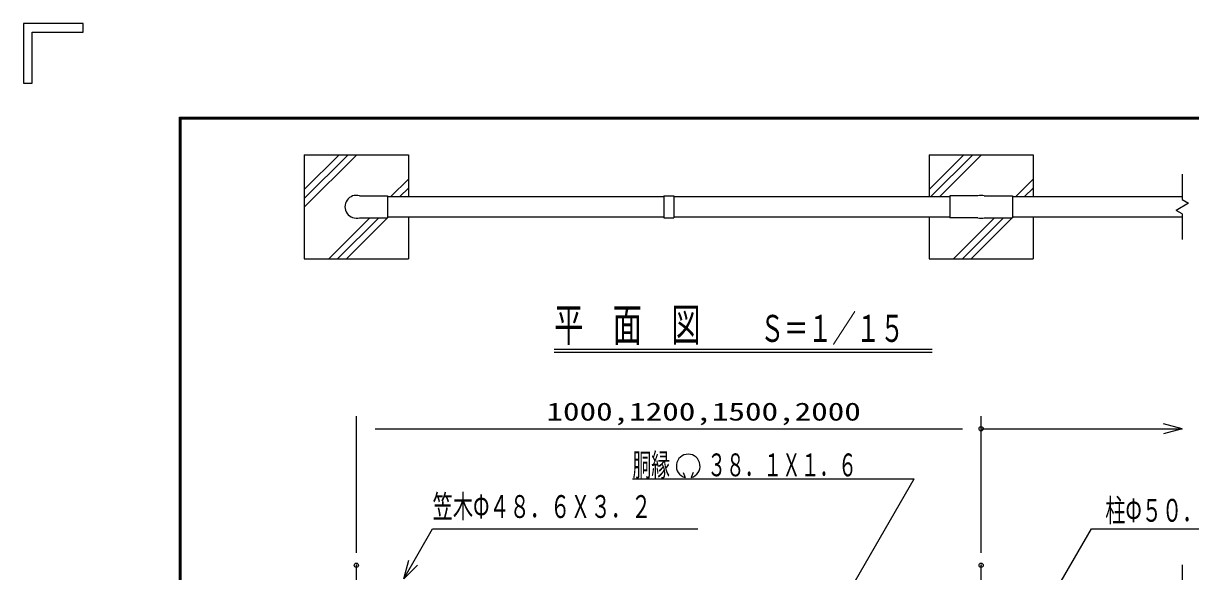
# Model space of a CAD drawing. Units: millimetres, scale not verified. Extents: x -4425 to 4425, y -3150 to 3150.
# Drawn here: x -4425 to -1622, y 1834 to 3150 of the extents above; entities that cross this region are included whole.
import ezdxf
from ezdxf.enums import TextEntityAlignment as Align

# ---------------------------------------------------------------- set-up
doc = ezdxf.new("R2010")
doc.units = ezdxf.units.MM
doc.header["$LTSCALE"] = 20
doc.header["$PDMODE"] = 32
doc.header["$PDSIZE"] = 10
doc.linetypes.add('USER1', pattern=[50.8, 31.75, -6.35, 6.35, -6.35])
for name, color, linetype, lineweight in [('0-0_1', 7, 'Continuous', 25), ('0-1_EXTCNT-LMEC0', 1, 'Continuous', 25), ('0-5_WAKU', 7, 'Continuous', 25)]:
    doc.layers.add(name, color=color, linetype=linetype, lineweight=lineweight)
doc.layers.add('0-3_DEFPOINTS', color=7, linetype='Continuous')
doc.styles.add('ＭＳ ゴシック', font='')
doc.styles.get('ＭＳ ゴシック').set_extended_font_data('MS Gothic')

msp = doc.modelspace()

# ---------------------------------------------------------------- linework, layer by layer
at = {"layer": '0-0_1'}
for p, q in [((-3750.47, 2834.77), (-3750.47, 2584.77)), ((-3750.47, 2834.77), (-3500.47, 2834.77)), ((-3500.47, 2834.77), (-3500.47, 2734.07)), ((-2250.47, 2834.77), (-2250.47, 2734.07)), ((-3617.78, 2736.07), (-3550.47, 2736.07)), ((-3550.47, 2736.07), (-3550.47, 2683.47)), ((-3550.47, 2734.07), (-2887.59, 2734.07)), ((-2887.59, 2736.07), (-2863.34, 2736.07)), ((-2863.34, 2736.07), (-2863.34, 2683.47)), ((-2863.34, 2734.07), (-2200.47, 2734.07)), ((-2200.47, 2736.07), (-2200.47, 2683.47)), ((-2133.15, 2736.07), (-2200.47, 2736.07)), ((-2117.78, 2736.07), (-2050.47, 2736.07)), ((-2050.47, 2736.07), (-2050.47, 2683.47)), ((-2050.47, 2734.07), (-1642.36, 2734.07)), ((-3617.78, 2683.47), (-3550.47, 2683.47)), ((-3550.47, 2685.47), (-2887.59, 2685.47)), ((-3500.47, 2685.47), (-3500.47, 2584.77)), ((-2863.34, 2685.47), (-2200.47, 2685.47)), ((-2250.47, 2685.47), (-2250.47, 2584.77)), ((-2133.15, 2683.47), (-2200.47, 2683.47)), ((-2117.78, 2683.47), (-2050.47, 2683.47)), ((-2050.47, 2685.47), (-1642.36, 2685.47)), ((-2000.47, 2685.47), (-2000.47, 2584.77)), ((-3750.47, 2584.77), (-3500.47, 2584.77)), ((-2250.47, 2584.77), (-2000.47, 2584.77)), ((-3150.82, 2368.33), (-2243.32, 2368.33)), ((-3150.82, 2360.83), (-2243.32, 2360.83))]:
    msp.add_line(p, q, dxfattribs=at)
at = {"layer": '0-0_1', "color": 2}
for p, q in [((-3750.47, 2729.77), (-3645.47, 2834.77)), ((-3666.68, 2834.77), (-3750.47, 2750.98)), ((-3625.47, 2833.55), (-3750.47, 2708.55)), ((-2166.68, 2834.77), (-2250.47, 2750.98)), ((-2246.17, 2734.07), (-2145.47, 2834.77)), ((-2125.47, 2833.55), (-2224.95, 2734.07)), ((-3500.47, 2775.98), (-3542.38, 2734.07)), ((-2000.47, 2775.98), (-2042.38, 2734.07)), ((-3521.17, 2734.07), (-3500.47, 2754.77)), ((-2021.17, 2734.07), (-2000.47, 2754.77)), ((-1627.36, 2718.43), (-1657.36, 2701.11)), ((-1642.36, 2692.45), (-1657.36, 2701.11)), ((-1642.36, 2692.45), (-1642.36, 2631.03)), ((-3592.98, 2683.47), (-3691.68, 2584.77)), ((-3670.47, 2584.77), (-3571.77, 2683.47)), ((-3550.55, 2683.47), (-3649.25, 2584.77)), ((-2092.98, 2683.47), (-2191.68, 2584.77)), ((-2170.47, 2584.77), (-2071.77, 2683.47)), ((-2050.55, 2683.47), (-2149.25, 2584.77)), ((-1642.36, 2176.88), (-1687.36, 2188.94)), ((-2125.47, 2176.88), (-1642.36, 2176.88)), ((-1642.36, 2176.88), (-1687.36, 2164.83)), ((-2962.36, 2056.88), (-2286.13, 2056.88)), ((-2840.61, 2071.89), (-2836.24, 2059.89)), ((-2816.89, 2071.89), (-2821.26, 2059.89)), ((-2476.66, 1726.88), (-2286.13, 2056.88)), ((-3511.64, 1816.88), (-3442.36, 1936.88)), ((-3442.36, 1936.88), (-2805.62, 1936.88)), ((-2116.02, 1494.74), (-1860.74, 1936.88)), ((-1860.74, 1936.88), (-1284.25, 1936.88)), ((-3511.64, 1816.88), (-3499.58, 1861.88)), ((-3511.64, 1816.88), (-3478.7, 1849.83)), ((-1642.36, 1850.13), (-1642.36, 439.2))]:
    msp.add_line(p, q, dxfattribs=at)
at = {"layer": '0-0_1', "color": 3, "linetype": 'USER1'}
for p, q in [((-3625.47, -594.58), (-3625.47, 1849.34)), ((-2125.47, -594.58), (-2125.47, 1849.34))]:
    msp.add_line(p, q, dxfattribs=at)
at = {"layer": '0-0_1'}
for points in [[(-2250.47, 2834.77), (-2000.47, 2834.77), (-2000.47, 2734.07)], [(-2887.59, 2736.07), (-2887.59, 2683.47), (-2863.34, 2683.47)]]:
    msp.add_lwpolyline(points, dxfattribs=at)
at = {"layer": '0-0_1', "color": 2}
msp.add_lwpolyline([(-1642.36, 2787.84), (-1642.36, 2727.09), (-1627.36, 2718.43)], dxfattribs=at)
at = {"layer": '0-0_1'}
for centre, start, end in [((-3625.47, 2709.77), 73.70962, 286.29067), ((-2125.47, 2709.77), 73.70962, 106.29053), ((-2125.47, 2709.77), 253.70947, 286.29038)]:
    msp.add_arc(centre, 27.4, start, end, dxfattribs=at)
at = {"layer": '0-0_1', "color": 2}
msp.add_arc((-2828.75, 2087.38), 28.5, 285.23578, 254.76438, dxfattribs=at)
at = {"layer": '0-1_EXTCNT-LMEC0'}
for p, q in [((-3625.47, 1879.34), (-3625.47, 2206.88)), ((-2125.47, 1879.34), (-2125.47, 2206.88))]:
    msp.add_line(p, q, dxfattribs=at)
at = {"layer": '0-1_EXTCNT-LMEC0', "color": 2}
msp.add_line((-3580.47, 2176.88), (-2170.47, 2176.88), dxfattribs=at)
at = {"layer": '0-3_DEFPOINTS'}
for p in [(-2125.47, 2176.88), (-3625.47, 1849.34), (-2125.47, 1849.34)]:
    msp.add_point(p, dxfattribs=at)
at = {"layer": '0-5_WAKU'}
for p, q in [((-4281.8, 3150), (-4425.05, 3150)), ((-4403.57, 3006.75), (-4403.57, 3128.51)), ((-4048.05, 2923), (4197.95, 2923)), ((-4048.05, -2923), (-4048.05, 2923))]:
    msp.add_line(p, q, dxfattribs=at)
for points in [[(-4425.05, 3150), (-4425.05, 3006.75), (-4403.57, 3006.75)], [(-4403.57, 3128.51), (-4281.8, 3128.51), (-4281.8, 3150)], [(-4046.05, -2921), (-4046.05, 2921), (4195.95, 2921)]]:
    msp.add_lwpolyline(points, dxfattribs=at)
msp.add_lwpolyline([(-4050.05, 2925), (4199.95, 2925), (4199.95, -2925), (-4050.05, -2925)], close=True, dxfattribs=at)

# ---------------------------------------------------------------- texts
at = {"layer": '0-0_1', "style": 'ＭＳ ゴシック'}
for s, height, width, p in [('平\u3000面\u3000図', 79.38, 0.65, (-3150.82, 2363.07)), ('Ｓ＝１／１５', 64.94, 0.65, (-2655.82, 2365.84)), ('胴縁\u3000\u3000３８．１Ｘ１．６', 54.84, 0.6, (-2962.36, 2046.34)), ('笠木Φ４８．６Ｘ３．２', 54.84, 0.65, (-3442.36, 1946.34)), ('柱Φ５０．８Ｘ２．３', 54.84, 0.65, (-1827.47, 1937.28))]:
    msp.add_text(s, height=height, dxfattribs=dict(at, width=width)).set_placement(p, align=Align.BOTTOM_LEFT)
at = {"layer": '0-1_EXTCNT-LMEC0', "color": 3, "style": 'ＭＳ ゴシック', "width": 1.35}
msp.add_text('1000,1200,1500,2000', height=43.26, dxfattribs=at).set_placement((-3169.09, 2183.56), align=Align.BOTTOM_LEFT)

doc.saveas('drawing.dxf')
